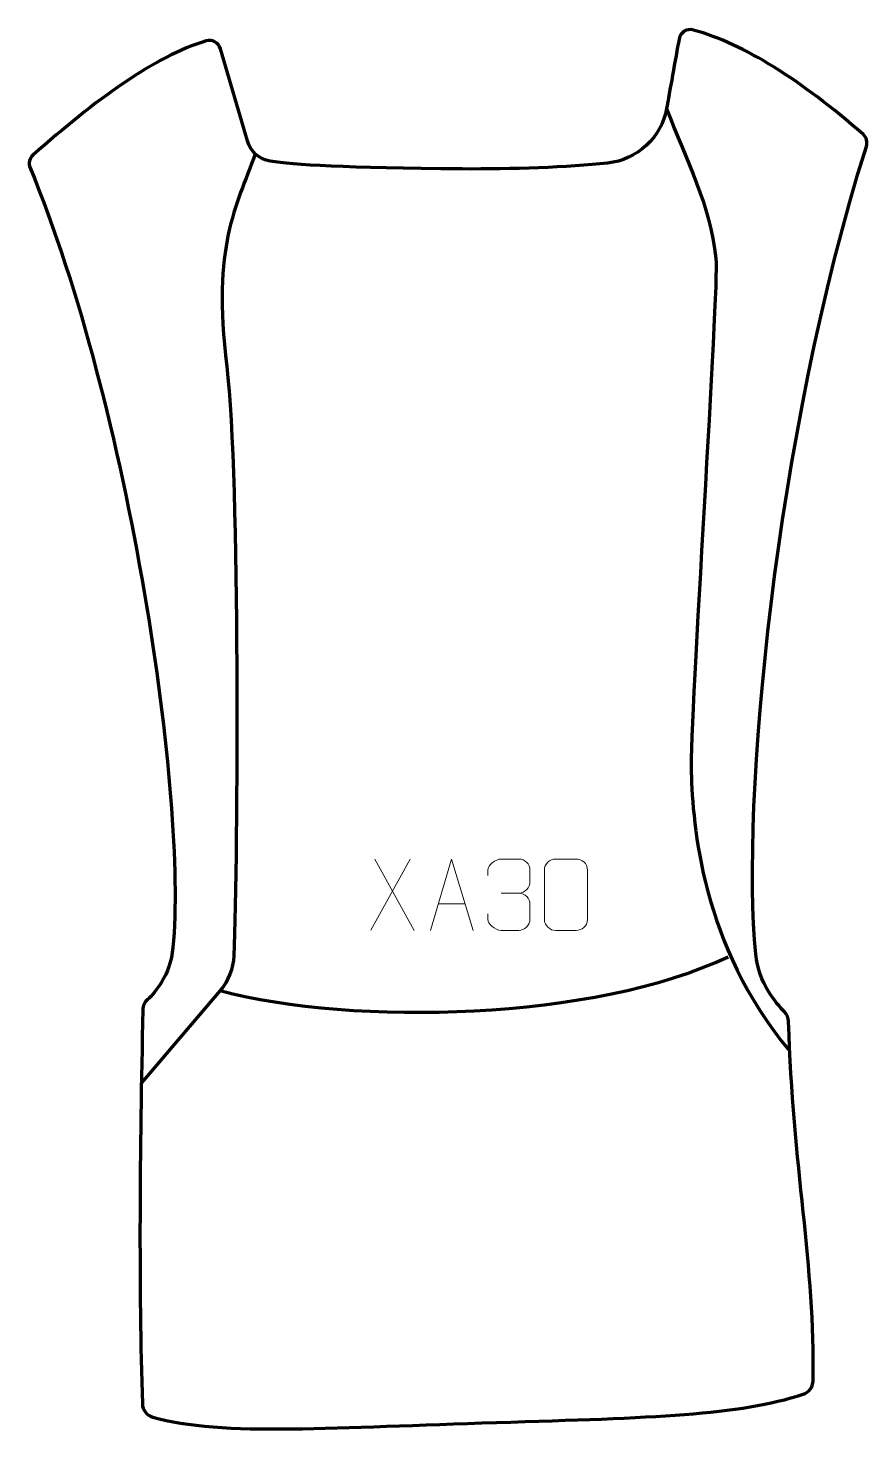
# Model space of a CAD drawing. Header units: millimetres. Extents: x -147 to 147, y -248 to 245.
import ezdxf

# ---------------------------------------------------------------- set-up
doc = ezdxf.new("R2010")
doc.units = ezdxf.units.MM
doc.header["$MEASUREMENT"] = 0
for name, color, linetype in [('layer 1', 7, 'Continuous'), ('layer 2', 7, 'Continuous'), ('layer 3', 7, 'Continuous')]:
    doc.layers.add(name, color=color, linetype=linetype)

msp = doc.modelspace()

# ---------------------------------------------------------------- linework, layer by layer
at = {"layer": 'layer 1', "color": 250, "lineweight": 9}
for points in [[(-13.3138, -45.4629), (-13.3138, -45.4629), (-27.0544, -70.3587), (-27.0544, -70.3587)], [(-25.5998, -45.4629), (-25.5998, -45.4629), (-11.8592, -70.4164), (-11.8592, -70.4164)], [(18.6156, -57.3924), (18.6156, -57.3924), (24.812, -57.3924), (24.812, -57.3924)], [(-3.4773, -61.167), (-3.4773, -61.167), (6.0184, -61.167), (6.0184, -61.167)]]:
    msp.add_open_spline(points, degree=3, dxfattribs=at)
for points, knots in [([(-6.1999, -70.4164), (-6.1999, -70.4164), (1.1711, -45.4629), (1.1711, -45.4629), (1.1711, -45.4629), (1.1711, -45.4629), (8.741, -70.4164), (8.741, -70.4164)], [0, 0, 0, 0, 0.33333333, 0.33333333, 0.33333333, 0.33333333, 1, 1, 1, 1]), ([(13.9059, -51.1472), (13.9059, -51.1472), (13.9059, -49.29), (13.9059, -49.29), (13.9059, -49.29), (13.8916, -47.5481), (16.5561, -45.43), (18.6152, -45.4527), (18.6152, -45.4527), (20.6793, -45.4527), (22.7433, -45.4527), (24.807, -45.4527), (24.807, -45.4527), (27.0015, -45.4439), (28.5998, -47.2907), (28.6442, -49.2028), (28.6442, -49.2028), (28.6438, -50.6379), (28.6438, -52.073), (28.6442, -53.5085), (28.6442, -53.5085), (28.5956, -55.162), (26.993, -57.392), (24.7947, -57.382), (24.7947, -57.382), (26.9984, -57.3932), (28.6064, -59.1964), (28.6604, -61.2559), (28.6604, -61.2559), (28.66, -63.0406), (28.66, -64.8253), (28.6604, -66.6104), (28.6604, -66.6104), (28.6705, -68.6718), (26.6156, -70.4349), (24.7947, -70.4268), (24.7947, -70.4268), (22.7294, -70.4265), (20.6642, -70.4265), (18.5986, -70.4268), (18.5986, -70.4268), (16.43, -70.4153), (13.899, -68.0151), (13.8804, -66.5533), (13.8804, -66.5533), (13.8804, -66.5533), (13.8804, -64.6447), (13.8804, -64.6447)], [0, 0, 0, 0, 0.07692308, 0.07692308, 0.07692308, 0.07692308, 0.15384615, 0.15384615, 0.15384615, 0.15384615, 0.23076923, 0.23076923, 0.23076923, 0.23076923, 0.30769231, 0.30769231, 0.30769231, 0.30769231, 0.38461538, 0.38461538, 0.38461538, 0.38461538, 0.46153846, 0.46153846, 0.46153846, 0.46153846, 0.53846154, 0.53846154, 0.53846154, 0.53846154, 0.61538462, 0.61538462, 0.61538462, 0.61538462, 0.69230769, 0.69230769, 0.69230769, 0.69230769, 0.76923077, 0.76923077, 0.76923077, 0.76923077, 0.84615385, 0.84615385, 0.84615385, 0.84615385, 1, 1, 1, 1]), ([(37.6898, -45.4404), (40.0559, -45.4404), (42.4224, -45.4404), (44.7889, -45.4404), (44.7889, -45.4404), (46.7694, -45.4048), (48.7954, -46.8991), (48.8225, -49.3412), (48.8225, -49.3412), (48.8221, -55.0986), (48.8221, -60.8564), (48.8225, -66.6146), (48.8225, -66.6146), (48.6804, -68.9422), (46.974, -70.4245), (44.7889, -70.4353), (44.7889, -70.4353), (42.4165, -70.4349), (40.0441, -70.4349), (37.6721, -70.4353), (37.6721, -70.4353), (35.7136, -70.5409), (33.7072, -68.653), (33.7186, -66.632), (33.7186, -66.632), (33.719, -60.8514), (33.719, -55.0711), (33.7186, -49.2913), (33.7186, -49.2913), (33.7229, -47.1493), (35.5, -45.4268), (37.6898, -45.4404)], [0, 0, 0, 0, 0.11111111, 0.11111111, 0.11111111, 0.11111111, 0.22222222, 0.22222222, 0.22222222, 0.22222222, 0.33333333, 0.33333333, 0.33333333, 0.33333333, 0.44444444, 0.44444444, 0.44444444, 0.44444444, 0.55555556, 0.55555556, 0.55555556, 0.55555556, 0.66666667, 0.66666667, 0.66666667, 0.66666667, 0.77777778, 0.77777778, 0.77777778, 0.77777778, 1, 1, 1, 1])]:
    msp.add_open_spline(points, degree=3, knots=knots, dxfattribs=at)
at = {"layer": 'layer 2', "color": 230, "lineweight": 200}
msp.add_open_spline([(4.8925, 196.189), (22.2816, 196.0755), (42.0233, 196.7684), (55.8178, 198.2518), (55.8178, 198.2518), (66.172, 199.3652), (74.6063, 207.1439), (76.4792, 217.414), (76.4792, 217.414), (77.4154, 222.5476), (79.6545, 235.0906), (80.8317, 241.6932), (80.8317, 241.6932), (81.2476, 244.0251), (83.5767, 245.4884), (85.8514, 244.8484), (85.8514, 244.8484), (103.7732, 239.8069), (123.6279, 227.2981), (145.2493, 208.3272), (145.2493, 208.3272), (146.4477, 207.2755), (146.9102, 205.6129), (146.4297, 204.0903), (146.4297, 204.0903), (114.166, 101.8197), (102.6387, -26.6222), (107.6774, -78.7261), (107.6774, -78.7261), (108.6553, -88.8381), (114.8829, -96.0807), (117.7249, -98.9015), (117.7249, -98.9015), (118.6368, -99.8063), (119.1547, -101.0354), (119.19, -102.3213), (119.19, -102.3213), (120.5592, -152.4334), (128.6141, -188.1881), (127.7501, -228.1885), (127.7501, -228.1885), (127.7039, -230.3168), (126.321, -232.1908), (124.3003, -232.8459), (124.3003, -232.8459), (101.7102, -240.1703), (71.8895, -241.0748), (16.9388, -242.7092), (16.9388, -242.7092), (-37.6553, -244.3327), (-79.6235, -247.749), (-103.3863, -240.8494), (-103.3863, -240.8494), (-105.4691, -240.2444), (-106.9218, -238.363), (-106.9913, -236.1902), (-106.9913, -236.1902), (-108.2916, -195.5919), (-107.9784, -148.5666), (-106.8266, -98.2001), (-106.8266, -98.2001), (-106.7955, -96.8324), (-106.2088, -95.5367), (-105.2017, -94.6138), (-105.2017, -94.6138), (-102.5195, -92.1553), (-97.2567, -86.1742), (-96.3148, -76.4369), (-96.3148, -76.4369), (-91.2877, -24.4555), (-111.5252, 112.6101), (-146.3123, 196.5567), (-146.3123, 196.5567), (-146.9688, 198.141), (-146.5384, 199.9667), (-145.2539, 201.1001), (-145.2539, 201.1001), (-123.4864, 220.3093), (-102.7336, 235.6928), (-84.6453, 241.0311), (-84.6453, 241.0311), (-82.5283, 241.6555), (-80.3093, 240.4285), (-79.6888, 238.3054), (-79.6888, 238.3054), (-79.6888, 238.3054), (-70.247, 206.0006), (-70.247, 206.0006), (-70.247, 206.0006), (-69.1605, 202.2834), (-66.0384, 199.5176), (-62.2213, 198.9182), (-62.2213, 198.9182), (-54.1194, 197.6468), (-35.9281, 196.4558), (4.8925, 196.189)], degree=3, knots=[0, 0, 0, 0, 0.04, 0.04, 0.04, 0.04, 0.08, 0.08, 0.08, 0.08, 0.12, 0.12, 0.12, 0.12, 0.16, 0.16, 0.16, 0.16, 0.2, 0.2, 0.2, 0.2, 0.24, 0.24, 0.24, 0.24, 0.28, 0.28, 0.28, 0.28, 0.32, 0.32, 0.32, 0.32, 0.36, 0.36, 0.36, 0.36, 0.4, 0.4, 0.4, 0.4, 0.44, 0.44, 0.44, 0.44, 0.48, 0.48, 0.48, 0.48, 0.52, 0.52, 0.52, 0.52, 0.56, 0.56, 0.56, 0.56, 0.6, 0.6, 0.6, 0.6, 0.64, 0.64, 0.64, 0.64, 0.68, 0.68, 0.68, 0.68, 0.72, 0.72, 0.72, 0.72, 0.76, 0.76, 0.76, 0.76, 0.8, 0.8, 0.8, 0.8, 0.84, 0.84, 0.84, 0.84, 0.88, 0.88, 0.88, 0.88, 0.92, 0.92, 0.92, 0.92, 1, 1, 1, 1], dxfattribs=at)
at = {"layer": 'layer 3', "color": 142, "lineweight": 200}
for points, knots in [([(76.4793, 217.414), (83.5764, 198.3767), (91.6445, 184.117), (93.7365, 164.7933), (93.7365, 164.7933), (94.8315, 154.6749), (84.5473, 3.2454), (85.1078, -15.0825), (85.1078, -15.0825), (85.6681, -33.4104), (88.5323, -75.5666), (119.5721, -112.6594)], [0, 0, 0, 0, 0.25, 0.25, 0.25, 0.25, 0.5, 0.5, 0.5, 0.5, 1, 1, 1, 1]), ([(-67.4967, 201.5083), (-74.2019, 182.5391), (-82.5896, 170.0803), (-77.4891, 127.0264), (-77.4891, 127.0264), (-72.7612, 87.1179), (-73.6107, -43.2529), (-75.0264, -79.2743), (-75.0264, -79.2743), (-75.2027, -83.7595), (-76.8834, -88.0514), (-79.797, -91.4659), (-79.797, -91.4659), (-79.797, -91.4659), (-107.3401, -123.7451), (-107.3401, -123.7451)], [0, 0, 0, 0, 0.2, 0.2, 0.2, 0.2, 0.4, 0.4, 0.4, 0.4, 0.6, 0.6, 0.6, 0.6, 1, 1, 1, 1])]:
    msp.add_open_spline(points, degree=3, knots=knots, dxfattribs=at)
msp.add_open_spline([(-79.7969, -91.4658), (-33.064, -103.9326), (51.4032, -101.9405), (98.026, -79.6283)], degree=3, dxfattribs=at)

doc.saveas('drawing.dxf')
